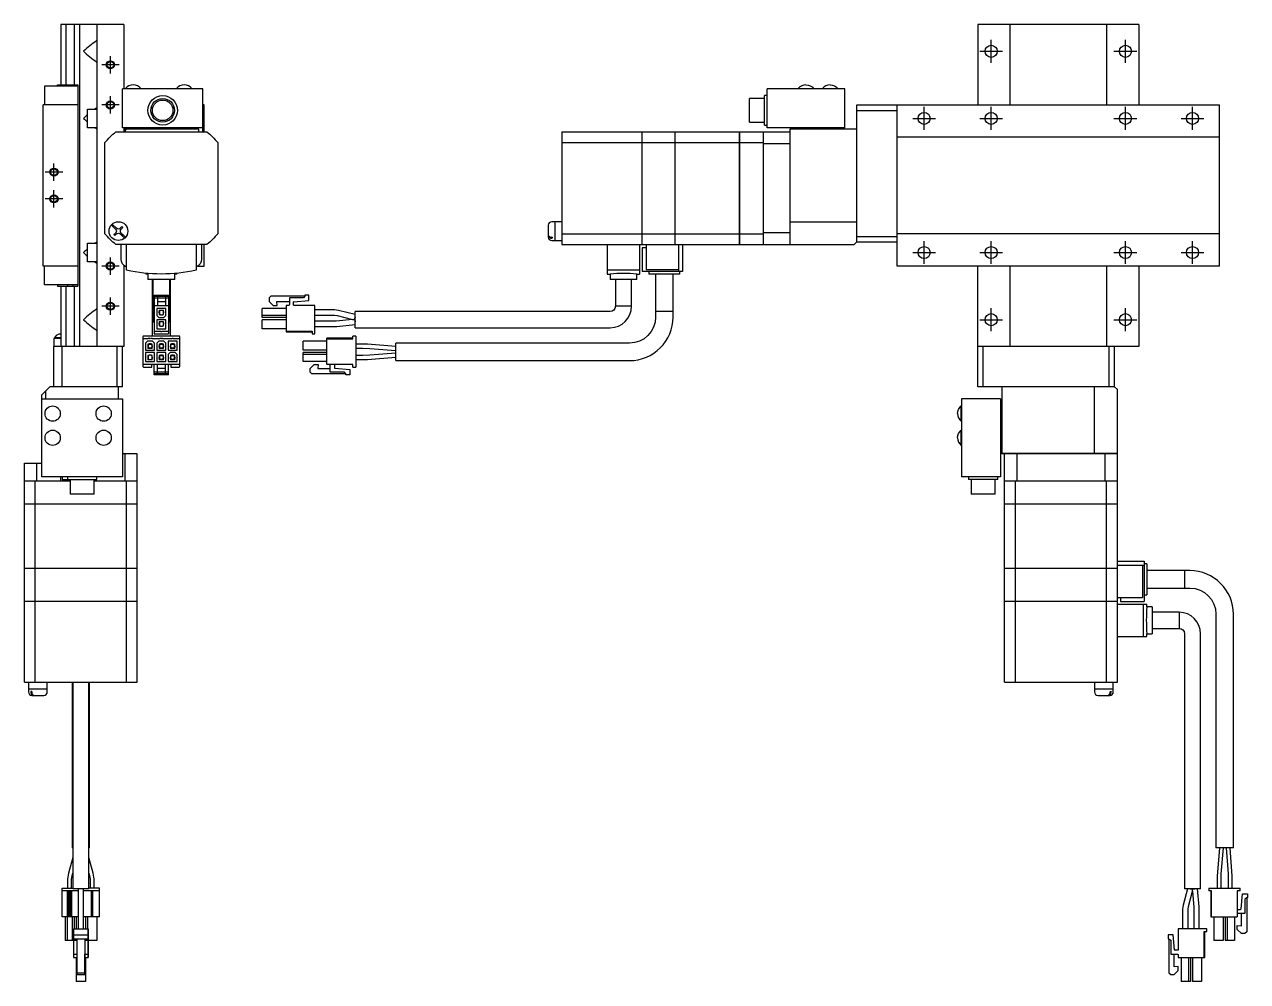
# Model space of a CAD drawing. Extents: x 0 to 933, y -8 to 549.
# Drawn here: x 477.8 to 933.4, y 101 to 457.6 of the extents above; entities that cross this region are included whole.
import ezdxf

# ---------------------------------------------------------------- set-up
doc = ezdxf.new("R2010")
doc.units = 0
doc.header["$LTSCALE"] = 0.5
doc.linetypes.add('CENTER', pattern=[50.8, 31.75, -6.35, 6.35, -6.35])
for name, color, linetype in [('MSM_CENTER', 1, 'CENTER'), ('MSM_CONTINUOUS', 7, 'CONTINUOUS'), ('MSM_NARROW', 5, 'CONTINUOUS')]:
    doc.layers.add(name, color=color, linetype=linetype)

msp = doc.modelspace()

# ---------------------------------------------------------------- linework, layer by layer
at = {"layer": 'MSM_CENTER'}
for p, q in [((837.93, 443.31), (837.93, 451.81)), ((887.93, 443.31), (887.93, 451.81)), ((833.68, 447.56), (842.18, 447.56)), ((883.68, 447.56), (892.18, 447.56)), ((513.02, 442.56), (506.56, 442.56)), ((509.79, 439.33), (509.79, 445.79)), ((509.79, 424.33), (509.79, 430.79)), ((513.02, 427.56), (506.56, 427.56)), ((812.93, 418.31), (812.93, 426.81)), ((837.93, 418.31), (837.93, 426.81)), ((887.93, 418.31), (887.93, 426.81)), ((912.93, 418.31), (912.93, 426.81)), ((808.68, 422.56), (817.18, 422.56)), ((833.68, 422.56), (842.18, 422.56)), ((883.68, 422.56), (892.18, 422.56)), ((908.68, 422.56), (917.18, 422.56)), ((488.79, 399.33), (488.79, 405.79)), ((492.02, 402.56), (485.56, 402.56)), ((492.02, 392.56), (485.56, 392.56)), ((488.79, 389.33), (488.79, 395.79)), ((812.93, 368.31), (812.93, 376.81)), ((837.93, 368.31), (837.93, 376.81)), ((887.93, 368.31), (887.93, 376.81)), ((912.93, 368.31), (912.93, 376.81)), ((509.79, 364.33), (509.79, 370.79)), ((808.68, 372.56), (817.18, 372.56)), ((833.68, 372.56), (842.18, 372.56)), ((883.68, 372.56), (892.18, 372.56)), ((908.68, 372.56), (917.18, 372.56)), ((513.02, 367.56), (506.56, 367.56)), ((509.79, 349.33), (509.79, 355.79)), ((513.02, 352.56), (506.56, 352.56)), ((837.93, 343.31), (837.93, 351.81)), ((887.93, 343.31), (887.93, 351.81)), ((833.68, 347.56), (842.18, 347.56)), ((883.68, 347.56), (892.18, 347.56))]:
    msp.add_line(p, q, dxfattribs=at)
at = {"layer": 'MSM_CONTINUOUS'}
for p, q in [((491.29, 457.56), (491.29, 435.06)), ((514.79, 457.56), (491.29, 457.56)), ((493.25, 457.56), (493.25, 435.06)), ((496.32, 457.56), (496.32, 435.06)), ((498.29, 457.56), (498.29, 337.56)), ((504.79, 457.56), (504.79, 337.56)), ((514.79, 457.56), (514.79, 433.56)), ((832.93, 457.56), (832.93, 427.56)), ((892.93, 457.56), (832.93, 457.56)), ((844.93, 457.56), (844.93, 427.56)), ((880.93, 457.56), (880.93, 427.56)), ((892.93, 457.56), (892.93, 427.56)), ((504.79, 451.3), (504.66, 451.46)), ((504.79, 443.82), (504.66, 443.66)), ((485.29, 434.56), (485.29, 427.56)), ((497.69, 434.56), (485.29, 434.56)), ((490.09, 434.56), (490.09, 435.06)), ((490.09, 435.06), (497.69, 435.06)), ((493.76, 434.56), (493.76, 435.06)), ((495.81, 434.56), (495.81, 435.06)), ((497.69, 435.06), (497.69, 427.56)), ((514.29, 419.06), (514.29, 433.56)), ((544.29, 433.56), (514.29, 433.56)), ((515.44, 433.72), (521.14, 433.72)), ((515.44, 433.72), (515.44, 433.56)), ((521.14, 433.56), (521.14, 433.72)), ((534.44, 433.72), (540.14, 433.72)), ((534.44, 433.72), (534.44, 433.56)), ((540.14, 433.56), (540.14, 433.72)), ((544.29, 417.56), (544.29, 433.56)), ((754.43, 419.06), (754.43, 433.56)), ((783.43, 433.56), (754.43, 433.56)), ((766.08, 433.72), (771.78, 433.72)), ((766.08, 433.72), (766.08, 433.56)), ((771.78, 433.56), (771.78, 433.72)), ((775.08, 433.72), (780.78, 433.72)), ((775.08, 433.72), (775.08, 433.56)), ((780.78, 433.56), (780.78, 433.72)), ((783.43, 419.06), (783.43, 433.56)), ((747.93, 421.14), (747.93, 429.99)), ((753.43, 429.99), (747.93, 429.99)), ((753.43, 420.06), (753.43, 431.06)), ((754.43, 431.06), (753.43, 431.06)), ((497.79, 427.56), (484.79, 427.56)), ((484.79, 367.56), (484.79, 427.56)), ((497.79, 367.56), (497.79, 427.56)), ((501.29, 426.06), (504.79, 426.06)), ((501.29, 419.06), (501.29, 426.06)), ((504.79, 426.3), (504.66, 426.46)), ((544.79, 427.56), (544.29, 427.56)), ((544.79, 417.56), (544.79, 427.56)), ((787.93, 376.56), (787.93, 427.56)), ((787.93, 427.56), (922.93, 427.56)), ((787.93, 425.56), (802.93, 425.56)), ((802.93, 367.56), (802.93, 427.56)), ((922.93, 367.56), (922.93, 427.56)), ((747.93, 421.14), (753.43, 421.14)), ((753.43, 420.06), (754.43, 420.06)), ((504.79, 419.06), (501.29, 419.06)), ((504.79, 418.82), (504.66, 418.66)), ((511.82, 417.56), (545.76, 417.56)), ((544.29, 419.06), (514.29, 419.06)), ((514.79, 419.06), (514.79, 417.56)), ((515.29, 418.06), (514.79, 417.56)), ((515.29, 419.06), (515.29, 417.56)), ((515.79, 418.56), (515.29, 418.06)), ((515.79, 419.06), (515.79, 418.56)), ((542.79, 418.56), (515.79, 418.56)), ((518.29, 419.06), (518.29, 418.56)), ((520.79, 419.06), (520.79, 418.56)), ((534.79, 419.06), (534.79, 418.56)), ((537.29, 419.06), (537.29, 418.56)), ((539.79, 419.06), (539.79, 418.56)), ((542.69, 417.56), (542.69, 418.56)), ((542.79, 417.56), (542.79, 418.56)), ((677.93, 417.56), (707.88, 417.56)), ((677.93, 417.56), (677.93, 375.56)), ((707.88, 375.56), (707.88, 417.56)), ((707.88, 417.51), (707.93, 417.51)), ((707.93, 417.56), (720.18, 417.56)), ((707.93, 375.56), (707.93, 417.56)), ((720.18, 375.56), (720.18, 417.56)), ((720.18, 417.51), (720.23, 417.51)), ((720.23, 417.56), (744.18, 417.56)), ((720.23, 375.56), (720.23, 417.56)), ((744.18, 375.56), (744.18, 417.56)), ((744.18, 417.51), (744.23, 417.51)), ((744.23, 417.56), (762.93, 417.56)), ((744.23, 375.56), (744.23, 417.56)), ((752.93, 417.56), (752.93, 375.56)), ((783.43, 419.06), (754.43, 419.06)), ((787.93, 418.56), (762.93, 418.56)), ((762.93, 418.56), (762.93, 375.56)), ((763.03, 384.06), (763.03, 418.56)), ((766.05, 419.06), (766.05, 418.56)), ((767.49, 419.06), (767.49, 418.56)), ((770.38, 419.06), (770.38, 418.56)), ((771.82, 419.06), (771.82, 418.56)), ((775.05, 419.06), (775.05, 418.56)), ((776.49, 419.06), (776.49, 418.56)), ((779.38, 419.06), (779.38, 418.56)), ((780.82, 419.06), (780.82, 418.56)), ((922.93, 415.56), (802.93, 415.56)), ((507.79, 379.59), (507.79, 413.53)), ((549.79, 413.53), (549.79, 379.59)), ((677.93, 413.53), (707.88, 413.53)), ((707.88, 413.27), (707.93, 413.27)), ((707.93, 413.53), (720.18, 413.53)), ((720.18, 413.27), (720.23, 413.27)), ((720.23, 413.53), (744.18, 413.53)), ((744.18, 413.27), (744.23, 413.27)), ((744.23, 413.53), (752.93, 413.53)), ((762.93, 413.06), (752.93, 413.06)), ((511.73, 381.27), (510.14, 382.85)), ((510.5, 383.21), (512.08, 381.62)), ((672.93, 382.76), (672.93, 378.36)), ((675.38, 384.06), (674.23, 384.06)), ((675.38, 384.06), (675.38, 377.06)), ((675.43, 384.01), (675.38, 384.01)), ((675.43, 384.06), (675.43, 377.06)), ((677.93, 384.06), (675.43, 384.06)), ((762.93, 384.09), (763.02, 384.05)), ((763.02, 384.05), (763.03, 384.06)), ((763.02, 375.57), (763.02, 384.05)), ((763.03, 384.06), (787.93, 384.06)), ((511.13, 379.25), (511.73, 379.85)), ((511.48, 378.9), (511.13, 379.25)), ((512.08, 379.5), (511.48, 378.9)), ((513.49, 381.62), (514.1, 382.22)), ((514.16, 378.84), (513.49, 379.5)), ((514.45, 381.87), (513.85, 381.27)), ((513.85, 379.85), (514.51, 379.19)), ((514.1, 382.22), (514.45, 381.87)), ((515.08, 377.91), (514.16, 378.84)), ((514.51, 379.19), (515.43, 378.27)), ((674.43, 378.27), (674.23, 378.27)), ((674.43, 378.27), (674.43, 377.91)), ((677.93, 379.59), (707.88, 379.59)), ((707.88, 379.85), (707.93, 379.85)), ((707.93, 379.59), (720.18, 379.59)), ((720.18, 379.85), (720.23, 379.85)), ((720.23, 379.59), (744.18, 379.59)), ((744.18, 379.85), (744.23, 379.85)), ((744.23, 379.59), (752.93, 379.59)), ((752.93, 380.06), (762.93, 380.06)), ((787.93, 378.56), (802.93, 378.56)), ((922.93, 379.56), (802.93, 379.56)), ((501.29, 369.06), (501.29, 376.06)), ((501.29, 376.06), (504.79, 376.06)), ((504.79, 376.3), (504.66, 376.46)), ((545.76, 375.56), (511.82, 375.56)), ((513.79, 370.14), (513.79, 375.56)), ((515.79, 365.99), (515.79, 375.56)), ((541.79, 375.56), (541.79, 365.99)), ((543.79, 375.56), (543.79, 370.14)), ((544.79, 367.56), (544.79, 375.56)), ((674.43, 377.91), (674.23, 377.91)), ((674.23, 377.06), (675.38, 377.06)), ((675.38, 377.11), (675.43, 377.11)), ((675.43, 377.06), (677.93, 377.06)), ((677.93, 375.56), (707.88, 375.56)), ((694.93, 375.56), (694.93, 364.57)), ((706.93, 375.56), (706.93, 364.57)), ((707.88, 375.61), (707.93, 375.61)), ((707.93, 375.56), (744.18, 375.56)), ((709.43, 374.36), (707.93, 374.36)), ((707.93, 374.36), (707.93, 365.56)), ((709.43, 375.56), (709.43, 366.16)), ((720.18, 375.61), (720.23, 375.61)), ((721.43, 375.56), (721.43, 365.56)), ((722.93, 375.56), (722.93, 365.56)), ((744.18, 375.61), (744.23, 375.61)), ((744.23, 375.56), (762.93, 375.56)), ((763.02, 375.57), (762.93, 375.66)), ((763.03, 375.56), (763.02, 375.57)), ((763.03, 375.56), (786.93, 375.56)), ((787.93, 376.56), (786.93, 375.56)), ((787.93, 376.56), (802.93, 376.56)), ((497.79, 367.56), (484.79, 367.56)), ((485.29, 360.56), (485.29, 367.56)), ((497.69, 367.56), (497.69, 360.06)), ((504.79, 369.06), (501.29, 369.06)), ((504.79, 368.82), (504.66, 368.66)), ((514.79, 367.91), (514.79, 337.56)), ((514.79, 367.56), (515.26, 367.56)), ((522.97, 364.85), (522.97, 364.56)), ((523.79, 364.56), (522.97, 364.56)), ((523.79, 364.77), (523.79, 362.56)), ((533.79, 362.56), (533.79, 364.77)), ((534.61, 364.56), (533.79, 364.56)), ((534.61, 364.56), (534.61, 364.85)), ((542.32, 367.56), (544.79, 367.56)), ((706.93, 365.99), (694.93, 365.99)), ((694.93, 364.57), (695.93, 364.57)), ((695.93, 364.57), (695.93, 362.56)), ((705.93, 364.57), (706.93, 364.57)), ((705.93, 362.56), (705.93, 364.57)), ((722.93, 365.56), (707.93, 365.56)), ((721.43, 366.16), (709.43, 366.16)), ((710.36, 365.56), (710.36, 364.56)), ((722, 364.56), (710.36, 364.56)), ((712.93, 364.56), (712.93, 348.56)), ((719.43, 348.56), (719.43, 364.56)), ((722, 364.56), (722, 365.56)), ((922.93, 367.56), (802.93, 367.56)), ((832.93, 322.56), (832.93, 367.56)), ((844.93, 367.56), (844.93, 337.56)), ((880.93, 367.56), (880.93, 337.56)), ((892.93, 367.56), (892.93, 337.56)), ((497.69, 360.56), (485.29, 360.56)), ((490.09, 360.56), (490.09, 360.06)), ((490.09, 360.06), (497.69, 360.06)), ((491.29, 360.06), (491.29, 337.56)), ((493.25, 360.06), (493.25, 337.56)), ((493.76, 360.56), (493.76, 360.06)), ((495.81, 360.56), (495.81, 360.06)), ((496.32, 360.06), (496.32, 337.56)), ((533.79, 362.56), (523.79, 362.56)), ((525.54, 341.46), (525.54, 362.56)), ((525.79, 347.56), (525.79, 362.56)), ((531.79, 362.56), (531.79, 347.56)), ((532.04, 362.56), (532.04, 341.46)), ((705.93, 362.56), (695.93, 362.56)), ((697.93, 362.56), (697.93, 352.56)), ((703.93, 352.56), (703.93, 362.56)), ((526.09, 356.66), (531.49, 356.66)), ((526.09, 356.66), (526.09, 342.26)), ((526.09, 356.36), (531.49, 356.36)), ((526.09, 355.66), (531.49, 355.66)), ((527.29, 356.36), (527.29, 352.86)), ((530.29, 356.36), (530.29, 352.86)), ((531.49, 356.66), (531.49, 342.26)), ((569.63, 356.36), (568.93, 355.66)), ((568.93, 355.66), (568.93, 354.36)), ((582.23, 356.36), (569.63, 356.36)), ((576.48, 355.66), (576.48, 353.16)), ((581.73, 355.66), (576.48, 355.66)), ((582.23, 356.36), (581.73, 355.66)), ((582.23, 356.66), (582.23, 356.36)), ((583.73, 356.66), (582.23, 356.66)), ((583.73, 354.75), (583.73, 356.66)), ((504.79, 351.3), (504.66, 351.46)), ((526.09, 352.56), (525.79, 352.56)), ((526.09, 352.86), (531.49, 352.86)), ((527.09, 351.76), (527.09, 349.11)), ((530.49, 351.76), (527.09, 351.76)), ((527.29, 354.36), (530.29, 354.36)), ((527.99, 351.11), (529.59, 351.11)), ((527.99, 351.11), (527.99, 350.61)), ((528.04, 351.11), (528.04, 349.74)), ((529.54, 349.74), (529.54, 351.11)), ((529.59, 350.61), (529.59, 351.11)), ((530.49, 349.11), (530.49, 351.76)), ((531.79, 352.56), (531.49, 352.56)), ((566.33, 348.36), (566.33, 351.76)), ((575.23, 351.76), (566.33, 351.76)), ((568.93, 354.36), (570.43, 352.86)), ((568.93, 354.36), (570.43, 352.86)), ((570.43, 352.86), (571.93, 352.86)), ((570.43, 352.86), (571.93, 352.86)), ((571.8, 354.36), (576.48, 354.36)), ((571.93, 352.86), (571.8, 354.36)), ((571.8, 354.36), (576.48, 354.36)), ((576.18, 352.86), (575.23, 352.86)), ((575.23, 352.86), (575.23, 343.26)), ((577.98, 353.16), (577.98, 354.06)), ((578.16, 354.26), (583.73, 354.75)), ((578.16, 354.26), (583.73, 354.75)), ((578.16, 354.26), (579.32, 354.36)), ((578.16, 354.26), (579.32, 354.36)), ((585.93, 352.86), (578.28, 352.86)), ((579.32, 354.36), (579.32, 354.36)), ((585.93, 342.26), (585.93, 352.86)), ((593.29, 351.24), (585.93, 351.24)), ((594.8, 351.04), (593.29, 351.24)), ((600.93, 349.44), (594.8, 351.04)), ((703.93, 352.56), (697.93, 352.56)), ((525.79, 350.56), (525.54, 350.56)), ((527.09, 349.11), (527.84, 348.36)), ((527.09, 347.56), (527.09, 344.16)), ((530.49, 347.56), (527.09, 347.56)), ((527.84, 348.36), (529.74, 348.36)), ((527.89, 350.61), (527.89, 350.11)), ((528.04, 350.61), (527.89, 350.61)), ((527.89, 350.11), (528.04, 350.11)), ((528.04, 346.41), (527.89, 346.41)), ((527.89, 346.41), (527.89, 345.91)), ((527.99, 350.11), (527.99, 349.46)), ((527.99, 349.46), (528.31, 349.46)), ((527.99, 346.91), (529.59, 346.91)), ((527.99, 346.91), (527.99, 346.41)), ((528.04, 349.74), (528.41, 349.36)), ((528.04, 346.91), (528.04, 345.54)), ((528.41, 349.36), (529.16, 349.36)), ((529.16, 349.36), (529.54, 349.74)), ((529.26, 349.46), (529.59, 349.46)), ((529.54, 350.61), (529.69, 350.61)), ((529.54, 350.11), (529.69, 350.11)), ((529.54, 345.54), (529.54, 346.91)), ((529.54, 346.41), (529.69, 346.41)), ((529.59, 349.46), (529.59, 350.11)), ((529.59, 346.41), (529.59, 346.91)), ((529.69, 350.11), (529.69, 350.61)), ((529.69, 345.91), (529.69, 346.41)), ((529.74, 348.36), (530.49, 349.11)), ((530.49, 344.16), (530.49, 347.56)), ((532.04, 350.56), (531.79, 350.56)), ((575.23, 349.11), (566.33, 349.11)), ((575.23, 348.36), (566.33, 348.36)), ((575.23, 348.36), (566.33, 348.36)), ((566.33, 344.16), (566.33, 347.56)), ((575.23, 347.56), (566.33, 347.56)), ((585.93, 349.24), (593.29, 349.24)), ((593.84, 347.04), (585.93, 347.04)), ((593.29, 349.24), (594.3, 349.11)), ((593.93, 347.04), (593.84, 347.04)), ((599.99, 347.62), (593.93, 347.04)), ((594.3, 349.11), (599.99, 347.62)), ((599.99, 347.62), (600.71, 347.57)), ((600.93, 348.41), (600.71, 347.57)), ((600.75, 347.7), (600.71, 347.57)), ((600.71, 347.57), (600.75, 347.7)), ((600.75, 347.7), (600.93, 348.41)), ((600.84, 347.71), (600.75, 347.7)), ((600.84, 347.71), (600.93, 346.71)), ((600.93, 344.56), (600.93, 350.56)), ((695.93, 350.56), (600.93, 350.56)), ((719.43, 350.56), (712.93, 350.56)), ((491.29, 342.21), (490.58, 342.21)), ((504.79, 343.82), (504.66, 343.66)), ((526.09, 343.26), (528.54, 343.26)), ((526.09, 342.26), (531.49, 342.26)), ((527.09, 344.16), (530.49, 344.16)), ((527.89, 345.91), (528.04, 345.91)), ((527.99, 345.91), (527.99, 345.26)), ((527.99, 345.26), (528.31, 345.26)), ((528.04, 345.54), (528.41, 345.16)), ((528.41, 345.16), (529.16, 345.16)), ((529.04, 343.26), (531.49, 343.26)), ((529.16, 345.16), (529.54, 345.54)), ((529.26, 345.26), (529.59, 345.26)), ((529.54, 345.91), (529.69, 345.91)), ((529.59, 345.26), (529.59, 345.91)), ((575.23, 344.16), (566.33, 344.16)), ((575.23, 344.16), (566.33, 344.16)), ((575.23, 343.26), (584.93, 343.26)), ((575.23, 343.26), (584.93, 343.26)), ((575.23, 343.26), (575.23, 343.01)), ((575.23, 343.01), (584.93, 343.01)), ((584.93, 343.26), (584.93, 342.26)), ((584.93, 342.26), (585.93, 342.26)), ((584.93, 342.26), (585.93, 342.26)), ((585.93, 345.04), (593.84, 345.04)), ((593.84, 345.04), (594.12, 345.05)), ((594.12, 345.05), (600.93, 345.71)), ((600.93, 344.56), (695.93, 344.56)), ((491.29, 340.56), (488.79, 340.56)), ((488.79, 340.56), (488.79, 337.66)), ((488.79, 337.66), (488.89, 337.56)), ((514.79, 337.56), (488.79, 337.56)), ((488.79, 322.56), (488.79, 337.56)), ((491.29, 340.76), (488.93, 340.76)), ((488.93, 340.76), (488.93, 340.56)), ((491.79, 322.56), (491.79, 337.56)), ((512.29, 322.56), (512.29, 337.56)), ((514.29, 322.56), (514.29, 337.56)), ((521.89, 341.16), (521.89, 330.16)), ((523.79, 340.46), (521.89, 340.46)), ((535.39, 341.46), (522.19, 341.46)), ((523.64, 339.56), (522.89, 338.81)), ((522.89, 338.81), (522.89, 336.16)), ((525.54, 339.56), (523.64, 339.56)), ((523.84, 337.81), (523.69, 337.81)), ((523.69, 337.81), (523.69, 337.31)), ((523.69, 337.31), (523.84, 337.31)), ((524.11, 338.46), (523.79, 338.46)), ((523.79, 338.46), (523.79, 337.81)), ((523.79, 337.31), (523.79, 336.81)), ((524.11, 338.46), (523.84, 338.19)), ((523.84, 338.19), (523.84, 336.81)), ((524.21, 338.56), (524.11, 338.46)), ((524.96, 338.56), (524.21, 338.56)), ((524.34, 340.46), (524.29, 340.46)), ((524.8, 338.4), (525.25, 338.27)), ((524.89, 340.46), (524.84, 340.46)), ((525.34, 338.19), (524.96, 338.56)), ((525.39, 338.46), (525.06, 338.46)), ((525.34, 336.81), (525.34, 338.19)), ((525.49, 337.81), (525.34, 337.81)), ((525.49, 337.31), (525.34, 337.31)), ((528.26, 340.46), (525.39, 340.46)), ((525.39, 337.81), (525.39, 338.46)), ((525.39, 336.81), (525.39, 337.31)), ((525.49, 337.31), (525.49, 337.81)), ((526.29, 338.81), (525.54, 339.56)), ((526.29, 336.16), (526.29, 338.81)), ((527.84, 339.56), (527.09, 338.81)), ((527.09, 338.81), (527.09, 336.16)), ((529.74, 339.56), (527.84, 339.56)), ((528.04, 337.81), (527.89, 337.81)), ((527.89, 337.81), (527.89, 337.31)), ((527.89, 337.31), (528.04, 337.31)), ((528.31, 338.46), (527.99, 338.46)), ((527.99, 338.46), (527.99, 337.81)), ((527.99, 337.31), (527.99, 336.81)), ((528.31, 338.46), (528.04, 338.19)), ((528.04, 338.19), (528.04, 336.81)), ((528.41, 338.56), (528.31, 338.46)), ((529.16, 338.56), (528.41, 338.56)), ((528.81, 340.46), (528.76, 340.46)), ((529.26, 338.46), (529.16, 338.56)), ((529.59, 338.46), (529.26, 338.46)), ((529.54, 338.19), (529.26, 338.46)), ((532.74, 340.46), (529.31, 340.46)), ((529.54, 336.81), (529.54, 338.19)), ((529.69, 337.81), (529.54, 337.81)), ((529.69, 337.31), (529.54, 337.31)), ((529.59, 337.81), (529.59, 338.46)), ((529.59, 336.81), (529.59, 337.31)), ((529.69, 337.31), (529.69, 337.81)), ((530.49, 338.81), (529.74, 339.56)), ((530.49, 336.16), (530.49, 338.81)), ((534.69, 339.56), (531.29, 339.56)), ((531.29, 339.56), (531.29, 336.16)), ((532.24, 337.81), (532.09, 337.81)), ((532.09, 337.81), (532.09, 337.31)), ((532.09, 337.31), (532.24, 337.31)), ((532.19, 338.46), (532.19, 337.81)), ((532.51, 338.46), (532.19, 338.46)), ((532.19, 337.31), (532.19, 336.81)), ((532.61, 338.56), (532.24, 338.19)), ((532.24, 338.19), (532.24, 336.81)), ((532.77, 338.4), (532.32, 338.27)), ((533.36, 338.56), (532.61, 338.56)), ((535.69, 340.46), (533.24, 340.46)), ((533.74, 338.19), (533.36, 338.56)), ((533.79, 338.46), (533.46, 338.46)), ((533.74, 336.81), (533.74, 338.19)), ((533.89, 337.81), (533.74, 337.81)), ((533.89, 337.31), (533.74, 337.31)), ((533.79, 337.81), (533.79, 338.46)), ((533.79, 336.81), (533.79, 337.31)), ((533.89, 337.31), (533.89, 337.81)), ((534.69, 336.16), (534.69, 339.56)), ((535.69, 330.16), (535.69, 341.16)), ((590.48, 339.56), (581.58, 339.56)), ((581.58, 336.16), (581.58, 339.56)), ((590.48, 330.86), (590.48, 340.71)), ((600.18, 340.71), (590.48, 340.71)), ((590.48, 340.46), (600.18, 340.46)), ((600.18, 340.46), (600.18, 341.46)), ((601.18, 341.46), (600.18, 341.46)), ((601.18, 341.46), (601.18, 329.86)), ((604.79, 338.44), (601.18, 338.44)), ((616.18, 337.56), (605.64, 338.4)), ((616.18, 332.31), (616.18, 338.81)), ((703.18, 338.81), (616.18, 338.81)), ((892.93, 337.56), (832.93, 337.56)), ((834.93, 322.56), (834.93, 337.56)), ((881.93, 322.56), (881.93, 337.56)), ((883.93, 322.56), (883.93, 337.56)), ((522.89, 336.16), (526.29, 336.16)), ((522.89, 335.36), (522.89, 331.96)), ((526.29, 335.36), (522.89, 335.36)), ((523.84, 333.61), (523.69, 333.61)), ((523.69, 333.61), (523.69, 333.11)), ((523.69, 333.11), (523.84, 333.11)), ((525.39, 336.81), (523.79, 336.81)), ((523.79, 334.26), (523.79, 333.61)), ((524.11, 334.26), (523.79, 334.26)), ((523.79, 333.11), (523.79, 332.61)), ((524.21, 334.36), (523.84, 333.99)), ((523.84, 333.99), (523.84, 332.61)), ((524.96, 334.36), (524.21, 334.36)), ((524.9, 336.81), (524.37, 336.97)), ((525.34, 333.99), (524.96, 334.36)), ((525.39, 334.26), (525.06, 334.26)), ((525.34, 332.61), (525.34, 333.99)), ((525.49, 333.61), (525.34, 333.61)), ((525.49, 333.11), (525.34, 333.11)), ((525.39, 333.61), (525.39, 334.26)), ((525.39, 332.61), (525.39, 333.11)), ((525.49, 333.11), (525.49, 333.61)), ((526.29, 331.96), (526.29, 335.36)), ((527.09, 336.16), (530.49, 336.16)), ((530.49, 335.36), (527.09, 335.36)), ((527.09, 335.36), (527.09, 331.96)), ((528.04, 333.61), (527.89, 333.61)), ((527.89, 333.61), (527.89, 333.11)), ((527.89, 333.11), (528.04, 333.11)), ((529.59, 336.81), (527.99, 336.81)), ((528.31, 334.26), (527.99, 334.26)), ((527.99, 334.26), (527.99, 333.61)), ((527.99, 333.11), (527.99, 332.61)), ((528.04, 336.81), (528.04, 336.89)), ((528.41, 334.36), (528.04, 333.99)), ((528.04, 333.99), (528.04, 332.61)), ((529.16, 334.36), (528.41, 334.36)), ((529.54, 333.99), (529.16, 334.36)), ((529.59, 334.26), (529.26, 334.26)), ((529.53, 336.81), (529.54, 336.89)), ((529.54, 332.61), (529.54, 333.99)), ((529.69, 333.61), (529.54, 333.61)), ((529.69, 333.11), (529.54, 333.11)), ((529.59, 333.61), (529.59, 334.26)), ((529.59, 332.61), (529.59, 333.11)), ((529.69, 333.11), (529.69, 333.61)), ((530.49, 331.96), (530.49, 335.36)), ((531.29, 336.16), (534.69, 336.16)), ((532.04, 335.36), (531.29, 334.61)), ((531.29, 334.61), (531.29, 331.96)), ((533.94, 335.36), (532.04, 335.36)), ((532.24, 333.61), (532.09, 333.61)), ((532.09, 333.61), (532.09, 333.11)), ((532.09, 333.11), (532.24, 333.11)), ((533.79, 336.81), (532.19, 336.81)), ((532.51, 334.26), (532.19, 334.26)), ((532.19, 334.26), (532.19, 333.61)), ((532.19, 333.11), (532.19, 332.61)), ((532.51, 334.26), (532.24, 333.99)), ((532.24, 333.99), (532.24, 332.61)), ((532.24, 332.92), (532.78, 332.76)), ((532.61, 334.36), (532.51, 334.26)), ((533.36, 334.36), (532.61, 334.36)), ((533.19, 334.21), (532.64, 334.36)), ((532.67, 336.81), (533.2, 336.97)), ((533.74, 333.99), (533.36, 334.36)), ((533.79, 334.26), (533.46, 334.26)), ((533.74, 332.61), (533.74, 333.99)), ((533.89, 333.61), (533.74, 333.61)), ((533.89, 333.11), (533.74, 333.11)), ((533.79, 333.61), (533.79, 334.26)), ((533.79, 332.61), (533.79, 333.11)), ((533.89, 333.11), (533.89, 333.61)), ((534.69, 334.61), (533.94, 335.36)), ((534.69, 331.96), (534.69, 334.61)), ((590.48, 336.16), (581.58, 336.16)), ((581.58, 331.96), (581.58, 335.36)), ((590.48, 335.36), (581.58, 335.36)), ((590.48, 334.61), (581.58, 334.61)), ((601.18, 336.94), (603.81, 336.94)), ((603.82, 334.24), (601.18, 334.24)), ((601.18, 332.74), (604.81, 332.74)), ((603.81, 336.94), (606.44, 336.83)), ((606.44, 334.33), (603.82, 334.24)), ((605.61, 332.77), (616.18, 333.56)), ((606.44, 336.83), (616.12, 336.06)), ((616.13, 335.06), (606.44, 334.33)), ((616.13, 335.06), (616.18, 335.03)), ((535.69, 330.86), (521.89, 330.86)), ((522.19, 329.86), (525.29, 329.86)), ((522.89, 331.96), (526.29, 331.96)), ((525.39, 332.61), (523.79, 332.61)), ((525.29, 329.86), (525.29, 330.86)), ((526.09, 327.06), (526.09, 330.86)), ((527.09, 331.96), (530.49, 331.96)), ((527.29, 327.36), (527.29, 330.86)), ((530.29, 329.36), (527.29, 329.36)), ((529.59, 332.61), (527.99, 332.61)), ((530.29, 327.36), (530.29, 330.86)), ((531.29, 331.96), (534.69, 331.96)), ((531.49, 327.06), (531.49, 330.86)), ((533.79, 332.61), (532.19, 332.61)), ((532.29, 330.86), (532.29, 329.86)), ((532.29, 329.86), (535.39, 329.86)), ((590.48, 331.96), (581.58, 331.96)), ((584.18, 329.36), (585.68, 330.86)), ((584.18, 328.06), (584.18, 329.36)), ((585.68, 330.86), (587.18, 330.86)), ((587.18, 330.86), (587.05, 329.36)), ((587.05, 329.36), (591.73, 329.36)), ((600.18, 330.86), (590.48, 330.86)), ((591.73, 328.06), (591.73, 330.56)), ((593.23, 330.56), (593.23, 329.66)), ((593.41, 329.46), (598.98, 328.97)), ((598.98, 328.97), (598.98, 327.06)), ((600.18, 329.86), (600.18, 330.86)), ((600.18, 329.86), (601.18, 329.86)), ((616.18, 332.31), (703.18, 332.31)), ((531.49, 328.06), (526.09, 328.06)), ((531.49, 327.36), (526.09, 327.36)), ((531.49, 327.06), (526.09, 327.06)), ((584.88, 327.36), (584.18, 328.06)), ((597.48, 327.36), (584.88, 327.36)), ((596.98, 328.06), (591.73, 328.06)), ((597.48, 327.36), (596.98, 328.06)), ((597.48, 327.06), (597.48, 327.36)), ((598.98, 327.06), (597.48, 327.06)), ((484.29, 319.56), (487.29, 322.56)), ((484.29, 289.06), (484.29, 319.56)), ((485.79, 318.06), (485.79, 321.06)), ((514.29, 322.56), (487.29, 322.56)), ((512.79, 318.06), (512.79, 322.56)), ((883.93, 322.56), (832.93, 322.56)), ((841.93, 322.56), (841.93, 297.56)), ((876.43, 297.66), (876.43, 322.56)), ((883.93, 322.56), (884.93, 321.56)), ((884.93, 297.66), (884.93, 321.56)), ((484.29, 318.06), (514.29, 318.06)), ((514.29, 318.06), (514.29, 289.06)), ((826.77, 309.71), (826.77, 315.41)), ((826.93, 315.41), (826.77, 315.41)), ((841.43, 318.06), (826.93, 318.06)), ((826.93, 318.06), (826.93, 289.06)), ((841.43, 318.06), (841.43, 289.06)), ((841.43, 315.45), (841.93, 315.45)), ((841.43, 314), (841.93, 314)), ((841.43, 311.12), (841.93, 311.12)), ((826.77, 309.71), (826.93, 309.71)), ((826.77, 300.71), (826.77, 306.41)), ((826.93, 306.41), (826.77, 306.41)), ((841.43, 309.67), (841.93, 309.67)), ((841.43, 306.45), (841.93, 306.45)), ((841.43, 305), (841.93, 305)), ((841.43, 302.12), (841.93, 302.12)), ((519.79, 297.56), (514.29, 297.56)), ((515.29, 287.56), (515.29, 297.56)), ((519.79, 278.86), (519.79, 297.56)), ((826.77, 300.71), (826.93, 300.71)), ((841.43, 300.67), (841.93, 300.67)), ((876.43, 297.66), (841.93, 297.66)), ((884.93, 297.56), (841.93, 297.56)), ((842.93, 278.86), (842.93, 297.56)), ((847.43, 297.56), (847.43, 287.56)), ((876.41, 297.56), (876.44, 297.65)), ((876.44, 297.65), (876.43, 297.66)), ((884.92, 297.65), (876.44, 297.65)), ((880.43, 287.56), (880.43, 297.56)), ((884.93, 297.66), (884.83, 297.56)), ((884.93, 278.86), (884.93, 297.56)), ((477.79, 278.86), (477.79, 294.06)), ((477.79, 294.06), (484.29, 294.06)), ((482.29, 294.06), (482.29, 287.56)), ((477.79, 287.56), (494.86, 287.56)), ((481.82, 278.86), (481.82, 287.56)), ((514.29, 289.06), (484.29, 289.06)), ((491.29, 287.56), (491.29, 289.06)), ((491.79, 289.06), (491.79, 288.06)), ((491.79, 288.06), (504.79, 288.06)), ((493.79, 289.06), (493.79, 288.06)), ((494.86, 288.06), (494.86, 282.56)), ((503.71, 282.56), (503.71, 288.06)), ((503.71, 287.56), (519.79, 287.56)), ((504.79, 288.06), (504.79, 289.06)), ((515.76, 278.86), (515.76, 287.56)), ((841.43, 289.06), (826.93, 289.06)), ((829.43, 289.06), (829.43, 288.06)), ((840.43, 288.06), (829.43, 288.06)), ((830.51, 288.06), (830.51, 282.56)), ((839.36, 282.56), (839.36, 288.06)), ((840.43, 288.06), (840.43, 289.06)), ((842.93, 287.56), (884.93, 287.56)), ((846.96, 278.86), (846.96, 287.56)), ((880.9, 278.86), (880.9, 287.56)), ((503.71, 282.56), (494.86, 282.56)), ((839.36, 282.56), (830.51, 282.56)), ((519.79, 278.86), (477.79, 278.86)), ((477.79, 254.86), (477.79, 278.81)), ((519.79, 278.81), (477.79, 278.81)), ((477.84, 278.81), (477.84, 278.86)), ((481.82, 254.86), (481.82, 278.81)), ((482.07, 278.81), (482.07, 278.86)), ((515.5, 278.81), (515.5, 278.86)), ((515.76, 254.86), (515.76, 278.81)), ((519.74, 278.81), (519.74, 278.86)), ((519.79, 254.86), (519.79, 278.81)), ((884.93, 278.86), (842.93, 278.86)), ((842.93, 254.86), (842.93, 278.81)), ((884.93, 278.81), (842.93, 278.81)), ((842.98, 278.81), (842.98, 278.86)), ((846.96, 254.86), (846.96, 278.81)), ((847.22, 278.81), (847.22, 278.86)), ((880.65, 278.81), (880.65, 278.86)), ((880.9, 254.86), (880.9, 278.81)), ((884.88, 278.81), (884.88, 278.86)), ((884.93, 242.56), (884.93, 278.81)), ((884.93, 257.56), (894.93, 257.56)), ((884.93, 256.06), (894.93, 256.06)), ((894.33, 256.06), (894.33, 244.06)), ((894.93, 257.56), (894.93, 242.56)), ((895.93, 256.63), (894.93, 256.63)), ((895.93, 256.63), (895.93, 244.99)), ((519.79, 254.86), (477.79, 254.86)), ((477.79, 242.56), (477.79, 254.81)), ((519.79, 254.81), (477.79, 254.81)), ((477.84, 254.81), (477.84, 254.86)), ((481.82, 242.56), (481.82, 254.81)), ((482.07, 254.81), (482.07, 254.86)), ((515.5, 254.81), (515.5, 254.86)), ((515.76, 242.56), (515.76, 254.81)), ((519.74, 254.81), (519.74, 254.86)), ((519.79, 242.56), (519.79, 254.81)), ((884.93, 254.86), (842.93, 254.86)), ((842.93, 242.56), (842.93, 254.81)), ((884.93, 254.81), (842.93, 254.81)), ((842.98, 254.81), (842.98, 254.86)), ((846.96, 242.56), (846.96, 254.81)), ((847.22, 254.81), (847.22, 254.86)), ((880.65, 254.81), (880.65, 254.86)), ((880.9, 242.56), (880.9, 254.81)), ((884.88, 254.81), (884.88, 254.86)), ((911.93, 254.06), (895.93, 254.06)), ((909.93, 254.06), (909.93, 247.56)), ((895.93, 247.56), (911.93, 247.56)), ((519.79, 242.56), (477.79, 242.56)), ((477.79, 212.56), (477.79, 242.51)), ((519.79, 242.51), (477.79, 242.51)), ((477.84, 242.51), (477.84, 242.56)), ((481.82, 212.56), (481.82, 242.51)), ((482.07, 242.51), (482.07, 242.56)), ((515.5, 242.51), (515.5, 242.56)), ((515.76, 212.56), (515.76, 242.51)), ((519.74, 242.51), (519.74, 242.56)), ((519.79, 212.56), (519.79, 242.51)), ((884.93, 242.56), (842.93, 242.56)), ((842.93, 212.56), (842.93, 242.51)), ((884.93, 242.51), (842.93, 242.51)), ((842.98, 242.51), (842.98, 242.56)), ((846.96, 212.56), (846.96, 242.51)), ((847.22, 242.51), (847.22, 242.56)), ((880.65, 242.51), (880.65, 242.56)), ((880.9, 212.56), (880.9, 242.51)), ((884.88, 242.51), (884.88, 242.56)), ((884.93, 244.06), (894.33, 244.06)), ((884.93, 212.56), (884.93, 242.51)), ((884.93, 241.56), (895.93, 241.56)), ((886.13, 244.06), (886.13, 242.56)), ((886.13, 242.56), (894.93, 242.56)), ((894.5, 241.56), (894.5, 229.56)), ((894.93, 244.99), (895.93, 244.99)), ((895.93, 240.56), (895.93, 241.56)), ((897.93, 240.56), (895.93, 240.56)), ((897.93, 240.56), (897.93, 230.56)), ((907.93, 238.56), (897.93, 238.56)), ((907.93, 238.56), (907.93, 232.56)), ((921.68, 237.81), (921.68, 150.81)), ((928.18, 150.81), (928.18, 237.81)), ((897.93, 232.56), (907.93, 232.56)), ((884.93, 229.56), (895.93, 229.56)), ((895.93, 229.56), (895.93, 230.56)), ((895.93, 230.56), (897.93, 230.56)), ((909.93, 230.56), (909.93, 135.56)), ((915.93, 135.56), (915.93, 230.56)), ((477.79, 212.56), (519.79, 212.56)), ((479.29, 212.56), (479.29, 210.06)), ((479.29, 210.06), (486.29, 210.06)), ((479.29, 210.01), (486.29, 210.01)), ((479.29, 210.01), (479.29, 208.86)), ((479.34, 210.06), (479.34, 210.01)), ((486.24, 210.01), (486.24, 210.06)), ((486.29, 210.06), (486.29, 212.56)), ((486.29, 208.86), (486.29, 210.01)), ((495.54, 212.56), (495.54, 150.81)), ((495.79, 212.56), (495.79, 135.56)), ((501.79, 135.56), (501.79, 212.56)), ((502.04, 150.81), (502.04, 212.56)), ((842.93, 212.56), (884.93, 212.56)), ((876.43, 212.56), (876.43, 210.06)), ((876.43, 210.06), (883.43, 210.06)), ((876.43, 210.01), (883.43, 210.01)), ((876.43, 210.01), (876.43, 208.86)), ((876.48, 210.06), (876.48, 210.01)), ((883.38, 210.01), (883.38, 210.06)), ((883.43, 210.06), (883.43, 212.56)), ((883.43, 208.86), (883.43, 210.01)), ((480.14, 209.06), (480.14, 208.86)), ((480.5, 209.06), (480.14, 209.06)), ((480.5, 209.06), (480.5, 208.86)), ((480.59, 207.56), (484.99, 207.56)), ((877.73, 207.56), (882.13, 207.56)), ((882.22, 209.06), (882.58, 209.06)), ((882.22, 209.06), (882.22, 208.86)), ((882.58, 209.06), (882.58, 208.86)), ((495.79, 150.81), (495.54, 150.81)), ((502.04, 150.81), (501.79, 150.81)), ((928.18, 150.81), (921.68, 150.81)), ((922.93, 150.81), (922.09, 140.27)), ((923.66, 141.07), (924.43, 150.75)), ((925.43, 150.75), (925.46, 150.81)), ((925.43, 150.75), (926.16, 141.07)), ((927.73, 140.24), (926.93, 150.81)), ((495.79, 147.18), (494.22, 141.33)), ((503.36, 141.32), (501.79, 147.18)), ((495.67, 140.94), (495.79, 141.39)), ((501.79, 141.39), (501.91, 140.93)), ((493.84, 138.44), (493.84, 135.81)), ((495.34, 135.81), (495.34, 138.44)), ((502.24, 138.44), (502.24, 135.81)), ((503.74, 135.81), (503.74, 138.44)), ((922.06, 139.41), (922.06, 135.81)), ((923.56, 138.44), (923.66, 141.07)), ((923.56, 135.81), (923.56, 138.44)), ((926.16, 141.07), (926.26, 138.44)), ((926.26, 138.44), (926.26, 135.81)), ((927.76, 135.81), (927.76, 139.44)), ((491.89, 125.11), (491.89, 135.81)), ((491.89, 135.81), (495.79, 135.81)), ((497.79, 134.81), (491.89, 134.81)), ((493.79, 125.11), (493.79, 134.81)), ((494.29, 125.11), (494.29, 134.81)), ((494.34, 125.11), (494.34, 134.81)), ((494.84, 125.11), (494.84, 134.81)), ((494.89, 125.11), (494.89, 134.81)), ((495.39, 125.11), (495.39, 134.81)), ((501.79, 135.56), (495.79, 135.56)), ((497.79, 135.56), (497.79, 129.18)), ((499.79, 129.18), (499.79, 135.56)), ((499.79, 128.66), (499.79, 135.56)), ((505.69, 134.81), (499.79, 134.81)), ((505.69, 135.81), (501.79, 135.81)), ((502.74, 125.11), (502.74, 134.81)), ((503.24, 125.11), (503.24, 134.81)), ((505.69, 125.11), (505.69, 135.81)), ((911.05, 135.56), (909.45, 129.43)), ((915.93, 135.56), (909.93, 135.56)), ((911.39, 128.93), (912.87, 134.61)), ((912.8, 135.37), (912.08, 135.56)), ((912.08, 135.56), (912.93, 135.34)), ((912.79, 135.46), (913.78, 135.56)), ((912.79, 135.46), (912.8, 135.37)), ((912.8, 135.37), (912.93, 135.34)), ((912.93, 135.34), (912.8, 135.37)), ((912.87, 134.61), (912.93, 135.34)), ((912.87, 134.61), (913.45, 128.56)), ((915.44, 128.75), (914.79, 135.56)), ((919.03, 135.81), (919.03, 134.81)), ((919.03, 135.81), (930.63, 135.81)), ((920.03, 134.81), (919.03, 134.81)), ((919.78, 134.81), (919.78, 125.11)), ((920.03, 125.11), (920.03, 134.81)), ((929.63, 134.81), (929.63, 125.11)), ((930.63, 134.81), (929.63, 134.81)), ((930.63, 134.81), (930.63, 135.81)), ((931.03, 128.04), (931.52, 133.61)), ((931.52, 133.61), (933.43, 133.61)), ((933.43, 133.61), (933.43, 132.11)), ((497.79, 129.18), (497.79, 127.92)), ((497.79, 127.92), (497.79, 120.56)), ((499.79, 127.92), (499.79, 129.18)), ((499.79, 128.46), (499.79, 128.66)), ((499.79, 120.56), (499.79, 128.46)), ((499.79, 120.56), (499.79, 127.92)), ((909.45, 129.43), (909.26, 127.92)), ((909.26, 127.92), (909.26, 120.56)), ((911.26, 127.92), (911.39, 128.93)), ((911.26, 120.56), (911.26, 127.92)), ((913.45, 128.56), (913.46, 128.46)), ((913.46, 128.46), (913.46, 120.56)), ((915.46, 128.46), (915.44, 128.75)), ((915.46, 120.56), (915.46, 128.46)), ((929.93, 127.86), (930.83, 127.86)), ((933.13, 132.11), (932.43, 131.61)), ((932.43, 131.61), (932.43, 126.36)), ((933.43, 132.11), (933.13, 132.11)), ((933.13, 132.11), (933.13, 119.51)), ((497.79, 125.11), (491.89, 125.11)), ((492.89, 125.11), (492.89, 116.21)), ((493.64, 125.11), (493.64, 116.21)), ((495.54, 125.11), (495.54, 116.21)), ((496.29, 125.11), (496.29, 120.56)), ((497.09, 125.11), (497.09, 120.56)), ((505.69, 125.11), (499.79, 125.11)), ((500.49, 125.11), (500.49, 120.56)), ((501.29, 125.11), (501.29, 120.56)), ((504.69, 125.11), (504.69, 116.21)), ((919.78, 125.11), (929.63, 125.11)), ((920.93, 125.11), (920.93, 116.21)), ((924.33, 125.11), (924.33, 116.21)), ((925.13, 125.11), (925.13, 116.21)), ((925.88, 125.11), (925.88, 116.21)), ((928.53, 125.11), (928.53, 116.21)), ((932.43, 126.36), (929.93, 126.36)), ((931.13, 121.68), (931.13, 126.36)), ((496.09, 120.56), (501.49, 120.56)), ((496.09, 120.56), (496.09, 118.36)), ((501.49, 120.56), (501.49, 112.91)), ((501.49, 120.56), (501.49, 120.56)), ((501.49, 119.56), (501.49, 120.56)), ((501.49, 109.86), (501.49, 119.56)), ((907.63, 120.56), (907.63, 112.91)), ((918.23, 120.56), (907.63, 120.56)), ((917.23, 119.56), (918.23, 119.56)), ((917.23, 109.86), (917.23, 119.56)), ((917.23, 109.86), (917.23, 119.56)), ((917.48, 109.86), (917.48, 119.56)), ((918.23, 119.56), (918.23, 120.56)), ((918.23, 119.56), (918.23, 120.56)), ((929.63, 121.81), (931.13, 121.68)), ((929.63, 120.31), (929.63, 121.81)), ((931.13, 118.81), (929.63, 120.31)), ((932.43, 118.81), (931.13, 118.81)), ((933.13, 119.51), (932.43, 118.81)), ((496.09, 116.21), (492.89, 116.21)), ((496.09, 118.36), (496.09, 116.86)), ((496.09, 118.36), (501.49, 118.36)), ((496.09, 116.86), (501.49, 116.86)), ((496.09, 116.86), (496.09, 116.36)), ((496.09, 116.36), (497.29, 116.36)), ((496.09, 116.36), (496.09, 111.11)), ((497.29, 116.86), (497.29, 104.26)), ((500.29, 116.86), (500.29, 116.36)), ((500.29, 116.86), (500.29, 104.26)), ((500.29, 116.36), (501.49, 116.36)), ((500.29, 116.36), (500.29, 111.11)), ((501.49, 118.36), (501.49, 116.86)), ((501.49, 112.79), (501.49, 118.36)), ((501.49, 116.86), (501.49, 116.36)), ((501.49, 116.36), (501.49, 111.11)), ((504.69, 116.21), (501.49, 116.21)), ((903.83, 118.36), (903.83, 116.86)), ((905.75, 118.36), (903.83, 118.36)), ((903.83, 116.86), (904.13, 116.86)), ((904.13, 116.86), (904.83, 116.36)), ((904.13, 116.86), (904.13, 104.26)), ((904.83, 116.36), (904.83, 111.11)), ((906.23, 112.79), (905.75, 118.36)), ((906.23, 112.79), (905.75, 118.36)), ((906.23, 112.79), (906.13, 113.94)), ((906.23, 112.79), (906.13, 113.94)), ((906.13, 113.94), (906.13, 113.94)), ((924.33, 116.21), (920.93, 116.21)), ((928.53, 116.21), (925.13, 116.21)), ((496.09, 111.11), (497.29, 111.11)), ((496.09, 111.11), (496.09, 110.81)), ((496.09, 110.81), (496.09, 109.86)), ((496.09, 109.86), (497.29, 109.86)), ((497.09, 109.86), (497.09, 100.96)), ((500.29, 106.43), (500.29, 111.11)), ((500.29, 111.11), (501.49, 111.11)), ((500.29, 110.81), (500.29, 111.11)), ((500.29, 109.86), (501.49, 109.86)), ((500.49, 109.86), (500.49, 100.96)), ((500.49, 109.86), (500.49, 100.96)), ((500.49, 109.86), (500.49, 100.96)), ((501.49, 112.91), (501.49, 112.61)), ((501.49, 112.61), (501.49, 112.79)), ((501.49, 111.11), (501.49, 110.81)), ((501.49, 110.81), (501.49, 109.86)), ((501.49, 109.86), (501.49, 109.86)), ((904.83, 111.11), (907.33, 111.11)), ((906.13, 106.43), (906.13, 111.11)), ((906.13, 106.43), (906.13, 111.11)), ((907.33, 112.61), (906.43, 112.61)), ((907.63, 110.81), (907.63, 109.86)), ((907.63, 109.86), (917.23, 109.86)), ((908.73, 109.86), (908.73, 100.96)), ((911.38, 109.86), (911.38, 100.96)), ((912.13, 109.86), (912.13, 100.96)), ((912.13, 109.86), (912.13, 100.96)), ((912.93, 109.86), (912.93, 100.96)), ((916.33, 109.86), (916.33, 100.96)), ((916.33, 109.86), (916.33, 100.96)), ((917.23, 109.86), (917.48, 109.86)), ((500.29, 106.56), (500.29, 106.43)), ((500.29, 105.06), (500.29, 106.56)), ((500.29, 103.56), (500.29, 105.06)), ((907.63, 106.56), (906.13, 106.43)), ((906.13, 103.56), (907.63, 105.06)), ((906.13, 103.56), (907.63, 105.06)), ((907.63, 105.06), (907.63, 106.56)), ((907.63, 105.06), (907.63, 106.56)), ((500.49, 100.96), (497.09, 100.96)), ((497.29, 104.26), (500.29, 104.26)), ((497.29, 104.26), (497.29, 103.56)), ((497.29, 103.56), (500.29, 103.56)), ((500.29, 104.26), (500.29, 103.56)), ((904.13, 104.26), (904.83, 103.56)), ((904.83, 103.56), (906.13, 103.56)), ((912.13, 100.96), (908.73, 100.96)), ((916.33, 100.96), (912.93, 100.96))]:
    msp.add_line(p, q, dxfattribs=at)
for centre, radius in [((837.93, 447.56), 2.25), ((887.93, 447.56), 2.25), ((509.79, 442.56), 1.23), ((509.79, 427.56), 1.23), ((529.29, 425.56), 5.5), ((529.29, 425.56), 4.42), ((529.29, 425.56), 3.82), ((812.93, 422.56), 2.25), ((837.93, 422.56), 2.25), ((887.93, 422.56), 2.25), ((912.93, 422.56), 2.25), ((488.79, 402.56), 1.23), ((488.79, 392.56), 1.23), ((512.79, 380.56), 3.5), ((812.93, 372.56), 2.25), ((837.93, 372.56), 2.25), ((887.93, 372.56), 2.25), ((912.93, 372.56), 2.25), ((509.79, 367.56), 1.23), ((509.79, 352.56), 1.23), ((837.93, 347.56), 2.25), ((887.93, 347.56), 2.25), ((524.59, 337.69), 0.75), ((528.79, 337.69), 0.75), ((532.99, 337.69), 0.75), ((528.79, 333.49), 0.75), ((532.99, 333.49), 0.75), ((488.29, 312.56), 2.85), ((507.29, 312.56), 2.85), ((488.29, 303.56), 2.85), ((507.29, 303.56), 2.85)]:
    msp.add_circle(centre, radius, dxfattribs=at)
for centre, radius, start, end in [((521.74, 425.13), 31.38, 122.9812, 134.3908), ((521.74, 469.99), 31.38, 225.6092, 237.0188), ((518.29, 431.36), 3.7, 90, 140.3692), ((518.29, 431.36), 3.7, 39.6308, 90), ((537.29, 431.36), 3.7, 90, 140.3692), ((537.29, 431.36), 3.7, 39.6308, 90), ((768.93, 431.36), 3.7, 90, 140.3692), ((777.93, 431.36), 3.7, 90, 140.3692), ((521.74, 400.13), 31.38, 130.674, 134.3908), ((521.74, 400.13), 31.38, 122.9812, 124.2994), ((521.74, 444.99), 31.38, 225.6092, 229.326), ((521.74, 444.99), 31.38, 235.7006, 237.0188), ((674.23, 382.76), 1.3, 90, 180), ((673.68, 378.86), 0.751, 181.7681, 218.8955), ((674.23, 378.36), 1.3, 180, 270), ((673.69, 379.21), 0.754, 185.8166, 221.8939), ((674.15, 379.32), 1.41, 221.3743, 272.8178), ((674.14, 379.65), 1.39, 222.8199, 273.04), ((521.74, 350.13), 31.38, 130.674, 134.3908), ((521.74, 350.13), 31.38, 122.9812, 124.2994), ((521.74, 394.99), 31.38, 225.6092, 229.326), ((521.74, 394.99), 31.38, 235.7006, 237.0188), ((700.96, 304.04), 60.73, 90.0287, 94.7515), ((700.9, 304.09), 60.68, 85.2466, 89.9732), ((521.74, 325.13), 31.38, 122.9812, 134.3908), ((578.18, 354.06), 0.2, 95, 180), ((578.18, 354.06), 0.2, 95, 180), ((695.93, 352.56), 8, 270, 0), ((521.74, 369.99), 31.38, 225.6092, 237.0188), ((528.79, 347.56), 3, 154.1588, 205.8426), ((528.79, 347.56), 3, 334.1588, 25.8426), ((703.18, 348.56), 16.25, 270, 0), ((491.77, 339.19), 3.25, 111.5574, 151.0598), ((522.19, 341.16), 0.3, 90, 180), ((535.39, 341.16), 0.3, 360, 90), ((604.79, 327.69), 10.75, 85.452, 90), ((604.81, 343.49), 10.75, 270, 274.2892), ((616.12, 336.14), 0.0773, 270.4162, 320.9521), ((522.19, 330.16), 0.3, 180, 270), ((535.39, 330.16), 0.3, 270, 360), ((591.43, 330.56), 0.3, 0, 90), ((593.53, 330.56), 0.3, 90, 180), ((593.43, 329.66), 0.2, 180, 265), ((829.13, 312.56), 3.7, 180, 230.3692), ((829.13, 303.56), 3.7, 180, 230.3692), ((911.93, 237.81), 16.25, 0, 90), ((956.4, 235.53), 60.68, 175.2466, 179.9732), ((907.93, 230.56), 8, 0, 90), ((956.45, 235.59), 60.73, 180.0287, 184.7515), ((480.59, 208.86), 1.3, 180, 270), ((481.54, 208.78), 1.41, 177.1822, 228.6257), ((481.88, 208.77), 1.39, 176.96, 227.1801), ((481.09, 208.31), 0.751, 231.1045, 268.2319), ((481.44, 208.31), 0.754, 228.1061, 264.1834), ((484.99, 208.86), 1.3, 270, 0), ((877.73, 208.86), 1.3, 180, 270), ((881.28, 208.31), 0.754, 275.8166, 311.8939), ((881.63, 208.31), 0.751, 271.7681, 308.8955), ((880.84, 208.77), 1.39, 312.8199, 3.04), ((881.17, 208.78), 1.41, 311.3743, 2.8178), ((882.13, 208.86), 1.3, 270, 0), ((924.35, 150.75), 0.0773, 0.4162, 50.9521), ((504.99, 138.44), 11.15, 165.0015, 180.0068), ((492.59, 138.44), 11.15, 359.9911, 15.0006), ((932.81, 139.41), 10.75, 175.452, 180), ((917.01, 139.44), 10.75, 0, 4.2892), ((929.93, 128.16), 0.3, 180, 270), ((930.83, 128.06), 0.2, 270, 355), ((929.93, 126.06), 0.3, 90, 180), ((906.43, 112.81), 0.2, 185, 270), ((906.43, 112.81), 0.2, 185, 270)]:
    msp.add_arc(centre, radius, start, end, dxfattribs=at)
at = {"layer": 'MSM_CONTINUOUS', "extrusion": (0, 0, -1)}
for centre, radius, start, end in [((-768.93, 431.36), 3.7, 89.9943, 140.3692), ((-777.93, 431.36), 3.7, 89.9943, 140.3692), ((-528.79, 396.56), 27, 38.9424, 51.0576), ((-528.79, 396.56), 27, 128.9424, 141.0576), ((-528.79, 396.56), 27, 308.9424, 321.0576), ((-511.02, 380.56), 1, 135, 225), ((-512.79, 382.33), 1, 225, 315), ((-512.79, 378.79), 1, 45, 135), ((-514.55, 380.56), 1, 315, 45), ((-528.79, 396.56), 27, 218.9424, 231.0576), ((-516.79, 370.14), 3, 289.4712, 0), ((-540.79, 370.14), 3, 180, 250.5288), ((-528.79, 424.57), 60, 257.4867, 282.5133), ((-528.79, 350.24), 1, 41.4089, 61.0443), ((-528.79, 350.24), 1, 118.9543, 138.5897), ((-576.18, 353.16), 0.3, 180, 270), ((-578.18, 354.06), 0.2, 360, 85), ((-578.28, 353.16), 0.3, 270, 360), ((-695.93, 352.56), 2, 180, 270), ((-528.79, 346.04), 1, 41.4089, 61.0443), ((-528.79, 346.04), 1, 118.9543, 138.5897), ((-703.18, 348.56), 9.75, 180, 270), ((-528.79, 343.26), 0.25, 179.9993, 359.9993), ((-524.04, 340.46), 0.25, 0, 180), ((-524.59, 340.46), 0.25, 0, 180), ((-525.14, 340.46), 0.25, 0, 180), ((-528.51, 340.46), 0.25, 0, 180), ((-529.06, 340.46), 0.25, 0, 180), ((-532.99, 340.46), 0.25, 0, 180), ((-829.13, 312.56), 3.7, 359.9943, 50.3692), ((-829.13, 303.56), 3.7, 359.9943, 50.3692), ((-911.93, 237.81), 9.75, 90, 180), ((-907.93, 230.56), 2, 90, 180), ((-504.99, 138.44), 9.65, 359.9899, 14.9986), ((-492.58, 138.44), 9.65, 165.0035, 180.008), ((-906.43, 112.81), 0.2, 270, 355), ((-906.43, 112.81), 0.2, 270, 355), ((-907.33, 112.91), 0.3, 180, 270), ((-907.33, 110.81), 0.3, 90, 180)]:
    msp.add_arc(centre, radius, start, end, dxfattribs=at)
at = {"layer": 'MSM_NARROW'}
for centre in [(509.79, 442.56), (509.79, 427.56), (488.79, 402.56), (488.79, 392.56), (509.79, 367.56), (509.79, 352.56)]:
    msp.add_circle(centre, 1.5, dxfattribs=at)

doc.saveas('drawing.dxf')
